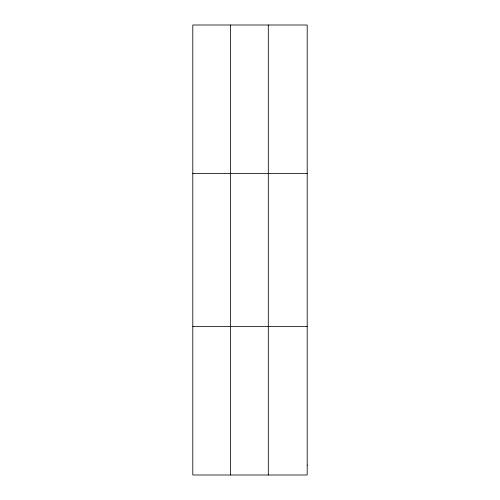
<?xml version="1.0" encoding="UTF-8"?>
<svg xmlns="http://www.w3.org/2000/svg" width="500" height="500" viewBox="0 0 500 500"><rect width="100%" height="100%" fill="white"/><g stroke="black" fill="none" stroke-linecap="round" stroke-linejoin="round"><path stroke-width="0.75" d="M230.55 475L230.55 25M268.306 475L268.306 25M192.8 173.5L307.2 173.5M192.8 326.5L307.2 326.5M307.2 465.1L307.2 475L192.8 475L192.8 25L307.2 25L307.2 465.1"/></g></svg>
